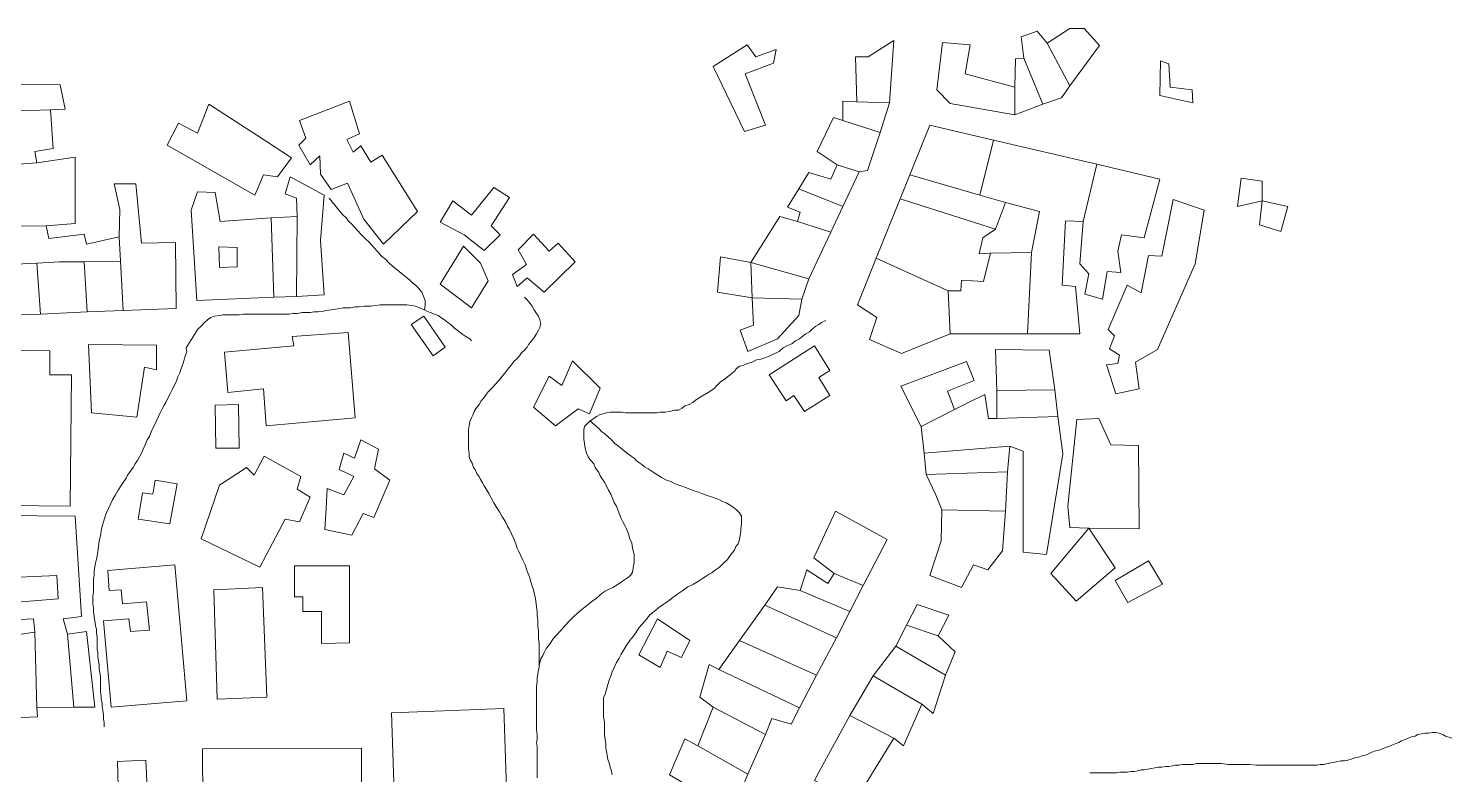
# Model space of a CAD drawing. Header units: inches. Extents: x 1138763 to 1140867, y 1050756 to 1053008.
# Drawn here: x 1140257.9 to 1140509.4, y 1052874.1 to 1053006 of the extents above; entities that cross this region are included whole.
import ezdxf

# ---------------------------------------------------------------- set-up
doc = ezdxf.new("R2010")
doc.units = ezdxf.units.IN
doc.header["$MEASUREMENT"] = 0
doc.layers.add('LimEdif_AM', color=44, linetype='Continuous', lineweight=5)
doc.layers.add('ViaSec_AM', color=1, linetype='Continuous', lineweight=18)

msp = doc.modelspace()

# ---------------------------------------------------------------- linework, layer by layer
at = {"layer": 'LimEdif_AM'}
for points in [[(1140433.81, 1053000.75), (1140433.31, 1053004.5), (1140436.19, 1053005.5), (1140437.94, 1053003.37), (1140441.94, 1052995.87), (1140440.44, 1052993.75), (1140437.19, 1052992.62), (1140433.81, 1053000.75)], [(1140437.94, 1053003.37), (1140441.94, 1053006), (1140444.44, 1053006), (1140447.19, 1053003), (1140441.94, 1052995.87), (1140437.94, 1053003.37)], [(1140390.06, 1053002.25), (1140389.56, 1052999.87), (1140384.56, 1052998), (1140388.19, 1052988.87), (1140384.44, 1052987.75), (1140378.94, 1052999.25), (1140384.94, 1053003.12), (1140386.44, 1053001), (1140390.06, 1053002.25)], [(1140404.31, 1052993), (1140404.06, 1053001), (1140406.31, 1053001), (1140410.81, 1053003.87), (1140410.06, 1052992.87), (1140404.31, 1052993)], [(1140432.19, 1052995.62), (1140432.19, 1052990.75), (1140420.81, 1052992.75), (1140418.44, 1052995.12), (1140419.44, 1053003.5), (1140424.31, 1053003.12), (1140423.44, 1052998), (1140432.19, 1052995.62)], [(1140432.19, 1052995.62), (1140432.31, 1053000.62), (1140433.81, 1053000.75), (1140437.19, 1052992.62), (1140432.19, 1052990.75), (1140432.19, 1052995.62)], [(1140463.69, 1052992.87), (1140463.56, 1052995.12), (1140459.69, 1052995.62), (1140459.44, 1052999.75), (1140457.94, 1053000.25), (1140457.81, 1052994.12), (1140463.69, 1052992.87)], [(1140463.69, 1052992.87), (1140457.81, 1052994.12), (1140457.94, 1053000.25), (1140459.44, 1052999.75), (1140459.69, 1052995.62), (1140463.56, 1052995.12), (1140463.69, 1052992.87)], [(1140261.81, 1052991.62), (1140250.94, 1052991.25), (1140250.69, 1052996.12), (1140263.56, 1052996), (1140264.44, 1052991.75), (1140261.81, 1052991.62)], [(1140298.31, 1052987.12), (1140304.44, 1052983.12), (1140301.94, 1052979.75), (1140299.44, 1052980.12), (1140297.94, 1052976.5), (1140282.44, 1052985.37), (1140284.44, 1052989.25), (1140287.81, 1052987.5), (1140289.81, 1052992.62), (1140294.44, 1052989.62), (1140298.31, 1052987.12)], [(1140320.69, 1052967.87), (1140317.19, 1052972.25), (1140314.31, 1052978.62), (1140311.44, 1052977.5), (1140309.56, 1052980.25), (1140309.44, 1052983.5), (1140307.69, 1052981.87), (1140305.69, 1052985.37), (1140306.94, 1052986.62), (1140305.81, 1052989.75), (1140314.69, 1052993.12), (1140316.44, 1052987.37), (1140314.19, 1052986.37), (1140315.31, 1052984.12), (1140316.69, 1052985.25), (1140318.44, 1052982.37), (1140320.44, 1052983.62), (1140326.69, 1052973.62), (1140320.69, 1052967.87)], [(1140410.06, 1052992.87), (1140408.44, 1052987.62), (1140401.81, 1052989.75), (1140401.81, 1052993.12), (1140404.31, 1052993), (1140410.06, 1052992.87)], [(1140261.81, 1052991.62), (1140262.31, 1052984.75), (1140259.06, 1052984.25), (1140259.44, 1052982.25), (1140251.31, 1052981.62), (1140250.94, 1052991.25), (1140261.81, 1052991.62)], [(1140408.44, 1052987.62), (1140406.19, 1052980.87), (1140404.69, 1052980.62), (1140400.81, 1052981.87), (1140397.31, 1052984.25), (1140400.19, 1052990.25), (1140401.81, 1052989.75), (1140408.44, 1052987.62)], [(1140413.69, 1052980.12), (1140417.19, 1052988.87), (1140428.44, 1052986.25), (1140426.06, 1052976.5), (1140413.69, 1052980.12)], [(1140428.44, 1052986.25), (1140446.69, 1052982), (1140444.31, 1052971.87), (1140441.19, 1052972), (1140440.56, 1052960.62), (1140442.94, 1052960.37), (1140443.69, 1052952), (1140434.44, 1052952), (1140435.19, 1052966.37), (1140436.56, 1052973.62), (1140430.56, 1052975.25), (1140426.06, 1052976.5), (1140428.44, 1052986.25)], [(1140259.44, 1052982.25), (1140266.19, 1052983.25), (1140266.19, 1052971.5), (1140261.06, 1052971.12), (1140251.69, 1052971), (1140251.31, 1052981.62), (1140259.44, 1052982.25)], [(1140404.69, 1052980.62), (1140401.81, 1052974.5), (1140394.06, 1052977.62), (1140395.81, 1052980.5), (1140399.69, 1052979.37), (1140400.81, 1052981.87), (1140404.69, 1052980.62)], [(1140426.06, 1052976.5), (1140430.56, 1052975.25), (1140428.81, 1052970.5), (1140411.94, 1052975.87), (1140413.69, 1052980.12), (1140426.06, 1052976.5)], [(1140446.69, 1052982), (1140457.81, 1052979.37), (1140455.06, 1052969), (1140451.06, 1052969.5), (1140450.44, 1052966.62), (1140450.94, 1052962.87), (1140448.56, 1052963), (1140447.69, 1052958.12), (1140444.56, 1052959), (1140445.31, 1052962.62), (1140443.69, 1052964.37), (1140444.31, 1052971.87), (1140446.69, 1052982)], [(1140274.19, 1052964.87), (1140273.94, 1052969.12), (1140274.06, 1052974), (1140273.06, 1052978.5), (1140276.94, 1052978.5), (1140277.94, 1052968), (1140283.94, 1052968.12), (1140284.06, 1052956.5), (1140274.69, 1052956.12), (1140274.19, 1052964.87)], [(1140305.44, 1052972.75), (1140305.31, 1052976), (1140303.31, 1052976.75), (1140304.19, 1052979.75), (1140310.19, 1052976.5), (1140309.56, 1052968.5), (1140310.19, 1052958.87), (1140305.31, 1052958.62), (1140305.44, 1052972.75)], [(1140338.44, 1052966.75), (1140334.94, 1052969.5), (1140330.69, 1052971.75), (1140332.94, 1052975.5), (1140336.19, 1052973), (1140340.19, 1052977.87), (1140342.94, 1052976.12), (1140339.69, 1052971.12), (1140341.31, 1052969.5), (1140338.44, 1052966.75)], [(1140401.81, 1052974.5), (1140399.69, 1052970), (1140393.81, 1052971.87), (1140394.31, 1052973.5), (1140392.06, 1052974.37), (1140394.06, 1052977.62), (1140401.81, 1052974.5)], [(1140475.94, 1052975.5), (1140471.56, 1052974.5), (1140472.19, 1052979.5), (1140475.94, 1052979), (1140475.94, 1052975.5)], [(1140300.81, 1052972.5), (1140301.31, 1052958.5), (1140287.69, 1052957.87), (1140286.69, 1052973.87), (1140287.81, 1052977.12), (1140290.94, 1052977), (1140291.81, 1052971.87), (1140300.81, 1052972.5)], [(1140428.81, 1052970.5), (1140426.56, 1052969), (1140425.94, 1052966.12), (1140427.94, 1052966.25), (1140426.69, 1052961.25), (1140422.81, 1052961.5), (1140422.69, 1052959.62), (1140420.44, 1052959.62), (1140407.69, 1052965.37), (1140411.94, 1052975.87), (1140428.81, 1052970.5)], [(1140430.56, 1052975.25), (1140436.56, 1052973.62), (1140435.19, 1052966.37), (1140427.94, 1052966.25), (1140425.94, 1052966.12), (1140426.56, 1052969), (1140428.81, 1052970.5), (1140430.56, 1052975.25)], [(1140450.06, 1052941.37), (1140448.44, 1052946.5), (1140450.44, 1052946.75), (1140450.69, 1052948.25), (1140448.94, 1052949.37), (1140449.81, 1052951.62), (1140448.69, 1052952.75), (1140452.06, 1052960.62), (1140454.56, 1052959.25), (1140455.81, 1052965.87), (1140458.19, 1052965.75), (1140460.19, 1052975.75), (1140465.69, 1052973.87), (1140464.06, 1052964.37), (1140457.44, 1052949.25), (1140453.56, 1052947), (1140454.19, 1052942.25), (1140450.06, 1052941.37)], [(1140475.94, 1052975.5), (1140480.44, 1052974.5), (1140479.19, 1052970.12), (1140475.44, 1052971.25), (1140475.94, 1052975.5)], [(1140300.81, 1052972.5), (1140305.44, 1052972.75), (1140305.31, 1052958.62), (1140301.31, 1052958.5), (1140300.81, 1052972.5)], [(1140399.69, 1052970), (1140395.81, 1052961.75), (1140385.56, 1052964.62), (1140390.69, 1052972.75), (1140393.81, 1052971.87), (1140399.69, 1052970)], [(1140261.06, 1052971.12), (1140261.56, 1052968.87), (1140267.81, 1052969.62), (1140268.19, 1052967.87), (1140273.94, 1052969.12), (1140274.19, 1052964.87), (1140267.81, 1052964.75), (1140263.44, 1052964.75), (1140259.44, 1052964.5), (1140251.94, 1052964.12), (1140251.69, 1052971), (1140261.06, 1052971.12)], [(1140336.19, 1052956.62), (1140330.69, 1052960.75), (1140334.81, 1052967.5), (1140337.81, 1052964.5), (1140339.19, 1052961.37), (1140336.19, 1052956.62)], [(1140349.06, 1052959.37), (1140346.06, 1052961.87), (1140344.31, 1052960.37), (1140343.44, 1052962.5), (1140345.94, 1052964.25), (1140344.44, 1052966.87), (1140347.19, 1052969.62), (1140349.94, 1052966.62), (1140351.56, 1052968), (1140354.56, 1052964.75), (1140349.06, 1052959.37)], [(1140291.69, 1052963.75), (1140294.81, 1052963.87), (1140294.81, 1052967.25), (1140291.56, 1052967.37), (1140291.69, 1052963.75)], [(1140291.69, 1052963.75), (1140291.56, 1052967.37), (1140294.81, 1052967.25), (1140294.81, 1052963.87), (1140291.69, 1052963.75)], [(1140385.56, 1052964.62), (1140385.81, 1052958.37), (1140379.69, 1052959.37), (1140380.19, 1052965.62), (1140385.56, 1052964.62)], [(1140420.44, 1052959.62), (1140420.81, 1052952), (1140412.19, 1052948.5), (1140406.56, 1052951), (1140407.81, 1052954.87), (1140404.44, 1052957.12), (1140407.69, 1052965.37), (1140420.44, 1052959.62)], [(1140435.19, 1052966.37), (1140434.44, 1052952), (1140420.81, 1052952), (1140420.44, 1052959.62), (1140422.69, 1052959.62), (1140422.81, 1052961.5), (1140426.69, 1052961.25), (1140427.94, 1052966.25), (1140435.19, 1052966.37)], [(1140259.44, 1052964.5), (1140260.06, 1052955.5), (1140253.44, 1052955.25), (1140252.31, 1052957), (1140251.94, 1052964.12), (1140259.44, 1052964.5)], [(1140267.81, 1052964.75), (1140268.31, 1052955.87), (1140260.06, 1052955.5), (1140259.44, 1052964.5), (1140263.44, 1052964.75), (1140267.81, 1052964.75)], [(1140274.19, 1052964.87), (1140274.69, 1052956.12), (1140268.31, 1052955.87), (1140267.81, 1052964.75), (1140274.19, 1052964.87)], [(1140395.81, 1052961.75), (1140394.56, 1052958.12), (1140385.81, 1052958.37), (1140385.56, 1052964.62), (1140395.81, 1052961.75)], [(1140394.56, 1052958.12), (1140394.06, 1052955.25), (1140390.31, 1052951.12), (1140385.06, 1052948.87), (1140383.69, 1052952.62), (1140386.06, 1052953.5), (1140385.81, 1052958.37), (1140394.56, 1052958.12)], [(1140329.44, 1052948.12), (1140325.56, 1052953.62), (1140327.81, 1052955.12), (1140331.56, 1052949.62), (1140329.44, 1052948.12)], [(1140277.06, 1052937.25), (1140269.06, 1052938), (1140268.56, 1052950.12), (1140280.56, 1052950), (1140280.56, 1052945.62), (1140278.44, 1052946.12), (1140277.06, 1052937.25)], [(1140299.94, 1052935.75), (1140299.44, 1052942.25), (1140293.19, 1052941.62), (1140292.56, 1052948.75), (1140304.81, 1052949.87), (1140304.56, 1052951.5), (1140314.44, 1052952.25), (1140315.69, 1052937.12), (1140299.94, 1052935.75)], [(1140395.06, 1052938.25), (1140393.19, 1052941.12), (1140391.81, 1052940.12), (1140388.81, 1052944.75), (1140396.81, 1052949.87), (1140399.56, 1052945.5), (1140397.56, 1052944.25), (1140399.56, 1052941.12), (1140395.06, 1052938.25)], [(1140265.31, 1052921.5), (1140254.31, 1052921.62), (1140254.44, 1052929.5), (1140255.19, 1052933.62), (1140253.81, 1052941.87), (1140252.56, 1052949.12), (1140261.69, 1052949), (1140261.69, 1052944.75), (1140265.56, 1052944.75), (1140265.31, 1052921.5)], [(1140439.31, 1052942.12), (1140429.06, 1052942), (1140428.81, 1052949.25), (1140438.31, 1052949.12), (1140439.31, 1052942.12)], [(1140351.06, 1052935.75), (1140347.19, 1052939), (1140349.94, 1052944.5), (1140352.19, 1052942.87), (1140354.06, 1052947.25), (1140358.94, 1052942.37), (1140357.06, 1052937.87), (1140355.06, 1052938.75), (1140351.06, 1052935.75)], [(1140421.56, 1052938.62), (1140415.69, 1052935.62), (1140412.06, 1052942.75), (1140423.69, 1052947.12), (1140425.06, 1052943.75), (1140420.31, 1052941.87), (1140421.56, 1052938.62)], [(1140439.81, 1052937.37), (1140440.69, 1052930.75), (1140437.81, 1052913), (1140433.69, 1052913.37), (1140433.69, 1052931.25), (1140431.31, 1052932.12), (1140416.19, 1052930.87), (1140415.69, 1052935.62), (1140421.56, 1052938.62), (1140424.06, 1052939.87), (1140426.94, 1052941.25), (1140427.56, 1052937), (1140429.06, 1052937), (1140439.81, 1052937.37)], [(1140439.31, 1052942.12), (1140439.81, 1052937.37), (1140429.06, 1052937), (1140429.06, 1052942), (1140439.31, 1052942.12)], [(1140295.19, 1052931.75), (1140291.06, 1052931.75), (1140290.94, 1052939.37), (1140295.06, 1052939.5), (1140295.19, 1052931.75)], [(1140445.31, 1052917.62), (1140441.94, 1052917.75), (1140441.56, 1052921.5), (1140443.19, 1052936.87), (1140447.06, 1052937), (1140449.19, 1052932.37), (1140454.06, 1052932.25), (1140454.19, 1052917.5), (1140445.31, 1052917.62)], [(1140315.06, 1052916.37), (1140310.31, 1052917.37), (1140310.56, 1052921.12), (1140310.69, 1052924.62), (1140313.69, 1052923.5), (1140315.44, 1052926.75), (1140312.81, 1052928), (1140313.69, 1052930.87), (1140315.56, 1052930), (1140316.69, 1052933.25), (1140319.81, 1052931.62), (1140319.06, 1052928.12), (1140321.81, 1052926.12), (1140318.94, 1052919.5), (1140317.06, 1052920.25), (1140315.06, 1052916.37)], [(1140298.81, 1052910.75), (1140288.44, 1052915.75), (1140291.69, 1052925.25), (1140296.44, 1052928.37), (1140297.81, 1052927), (1140299.56, 1052930.37), (1140306.06, 1052926.75), (1140305.44, 1052924.5), (1140307.69, 1052923.12), (1140305.81, 1052918.75), (1140303.31, 1052919.25), (1140298.81, 1052910.75)], [(1140431.31, 1052932.12), (1140430.94, 1052927.62), (1140416.56, 1052927.12), (1140416.19, 1052930.87), (1140431.31, 1052932.12)], [(1140430.94, 1052927.62), (1140430.56, 1052920.62), (1140419.31, 1052920.87), (1140418.19, 1052923.62), (1140416.56, 1052927.12), (1140430.94, 1052927.62)], [(1140282.94, 1052918.37), (1140277.31, 1052919.25), (1140278.06, 1052923.87), (1140279.94, 1052923.62), (1140280.31, 1052926.12), (1140284.19, 1052925.5), (1140282.94, 1052918.37)], [(1140259.06, 1052899.25), (1140258.81, 1052901.62), (1140253.94, 1052901.37), (1140253.81, 1052904.37), (1140263.19, 1052905.12), (1140262.94, 1052909.25), (1140253.69, 1052908.87), (1140252.81, 1052919.87), (1140266.19, 1052919.75), (1140267.31, 1052902), (1140264.06, 1052901.62), (1140264.81, 1052898.87), (1140265.94, 1052886), (1140259.44, 1052885.87), (1140259.06, 1052899.25)], [(1140400.31, 1052909.62), (1140396.69, 1052912.37), (1140400.56, 1052920.62), (1140409.69, 1052915.62), (1140405.44, 1052907.5), (1140400.31, 1052909.62)], [(1140430.56, 1052920.62), (1140430.06, 1052913.62), (1140427.44, 1052910.25), (1140424.94, 1052911.12), (1140422.81, 1052907.12), (1140417.19, 1052909.25), (1140419.19, 1052915.37), (1140419.31, 1052920.87), (1140430.56, 1052920.62)], [(1140445.31, 1052917.62), (1140449.94, 1052910.62), (1140443.06, 1052904.75), (1140438.56, 1052909.62), (1140445.31, 1052917.62)], [(1140272.56, 1052886), (1140271.19, 1052901.25), (1140275.69, 1052901.62), (1140275.94, 1052899.37), (1140279.31, 1052899.62), (1140278.81, 1052904.62), (1140274.56, 1052904.25), (1140274.31, 1052906.75), (1140272.19, 1052906.62), (1140271.94, 1052910.12), (1140283.81, 1052911.12), (1140285.94, 1052887.12), (1140272.56, 1052886)], [(1140309.69, 1052897.25), (1140309.69, 1052902.87), (1140306.44, 1052902.87), (1140306.44, 1052905.5), (1140304.94, 1052905.5), (1140304.94, 1052911), (1140314.69, 1052911), (1140314.69, 1052897.37), (1140309.69, 1052897.25)], [(1140405.44, 1052907.5), (1140403.06, 1052902.87), (1140394.31, 1052906.62), (1140395.44, 1052910.25), (1140399.19, 1052907.87), (1140400.31, 1052909.62), (1140405.44, 1052907.5)], [(1140452.19, 1052904.5), (1140449.94, 1052908.37), (1140455.81, 1052911.87), (1140458.31, 1052907.75), (1140452.19, 1052904.5)], [(1140291.31, 1052887.37), (1140290.69, 1052906.75), (1140299.31, 1052907.12), (1140300.06, 1052887.75), (1140291.31, 1052887.37)], [(1140388.06, 1052904), (1140390.31, 1052907.25), (1140394.31, 1052906.62), (1140403.06, 1052902.87), (1140400.69, 1052898.25), (1140388.06, 1052904)], [(1140400.69, 1052898.25), (1140397.19, 1052891.62), (1140383.56, 1052897.75), (1140388.06, 1052904), (1140400.69, 1052898.25)], [(1140413.06, 1052900.5), (1140414.94, 1052904.12), (1140420.56, 1052902.25), (1140418.69, 1052898.62), (1140413.06, 1052900.5)], [(1140369.56, 1052893), (1140365.81, 1052895.25), (1140369.06, 1052901.62), (1140374.81, 1052897.75), (1140373.31, 1052894.75), (1140370.81, 1052895.87), (1140369.56, 1052893)], [(1140418.69, 1052898.62), (1140421.69, 1052895.75), (1140419.94, 1052891.62), (1140411.19, 1052896.75), (1140413.06, 1052900.5), (1140418.69, 1052898.62)], [(1140259.44, 1052885.87), (1140259.56, 1052884.25), (1140255.44, 1052884.12), (1140253.44, 1052885.5), (1140253.81, 1052898.5), (1140259.06, 1052899.25), (1140259.44, 1052885.87)], [(1140264.81, 1052898.87), (1140268.19, 1052899.37), (1140269.69, 1052886), (1140265.94, 1052886), (1140264.81, 1052898.87)], [(1140379.94, 1052892.62), (1140383.56, 1052897.75), (1140397.19, 1052891.62), (1140394.19, 1052885.87), (1140379.94, 1052892.62)], [(1140419.94, 1052891.62), (1140417.81, 1052884.87), (1140415.81, 1052886.5), (1140407.19, 1052891.5), (1140411.19, 1052896.75), (1140419.94, 1052891.62)], [(1140378.94, 1052886), (1140376.56, 1052887.75), (1140378.19, 1052893.5), (1140379.94, 1052892.62), (1140394.19, 1052885.87), (1140392.69, 1052883), (1140389.31, 1052884), (1140388.19, 1052881.12), (1140378.94, 1052886)], [(1140415.81, 1052886.5), (1140412.56, 1052879.12), (1140410.81, 1052880.5), (1140403.06, 1052884.5), (1140407.19, 1052891.5), (1140415.81, 1052886.5)], [(1140323.06, 1052855.12), (1140322.06, 1052885), (1140341.94, 1052885.75), (1140342.94, 1052855.75), (1140323.06, 1052855.12)], [(1140388.19, 1052881.12), (1140385.06, 1052874.12), (1140376.19, 1052879.12), (1140378.94, 1052886), (1140388.19, 1052881.12)], [(1140410.81, 1052880.5), (1140404.06, 1052869.5), (1140402.06, 1052870.25), (1140396.81, 1052873), (1140397.56, 1052874.5), (1140403.06, 1052884.5), (1140410.81, 1052880.5)], [(1140385.06, 1052874.12), (1140382.31, 1052867.5), (1140371.19, 1052874), (1140373.94, 1052880.37), (1140376.19, 1052879.12), (1140385.06, 1052874.12)], [(1140316.81, 1052859.5), (1140308.06, 1052859.5), (1140308.06, 1052869.75), (1140298.44, 1052869.62), (1140298.44, 1052859.87), (1140288.81, 1052859.87), (1140288.69, 1052878.62), (1140316.81, 1052878.75), (1140316.81, 1052859.5)], [(1140260.44, 1052836.25), (1140258.69, 1052871.25), (1140273.81, 1052872), (1140273.69, 1052876.37), (1140278.69, 1052876.62), (1140280.56, 1052837.25), (1140260.44, 1052836.25)]]:
    msp.add_lwpolyline(points, dxfattribs=at)
at = {"layer": 'ViaSec_AM'}
for points in [[(1140311.06, 1052976), (1140313.44, 1052973.12), (1140314.06, 1052972.5), (1140314.56, 1052971.87), (1140315.06, 1052971.37), (1140315.56, 1052970.87), (1140316.06, 1052970.25), (1140316.69, 1052969.62), (1140317.44, 1052968.87), (1140318.19, 1052968.12), (1140318.94, 1052967.25), (1140319.69, 1052966.5), (1140320.31, 1052965.75), (1140321.06, 1052965.12), (1140321.69, 1052964.5), (1140322.19, 1052964), (1140323.44, 1052963), (1140324.06, 1052962.5), (1140324.69, 1052962), (1140325.31, 1052961.5), (1140325.81, 1052961), (1140326.31, 1052960.62), (1140326.81, 1052960.12), (1140327.44, 1052959.37), (1140327.81, 1052958.5), (1140328.06, 1052957.87), (1140328.06, 1052957), (1140327.94, 1052956.25)], [(1140347.81, 1052873.5), (1140347.81, 1052874.37), (1140347.81, 1052875.25), (1140347.81, 1052876.12), (1140347.81, 1052876.87), (1140347.81, 1052877.62), (1140347.81, 1052878.37), (1140347.81, 1052879), (1140347.69, 1052879.75), (1140347.81, 1052880.25), (1140347.81, 1052881.12), (1140347.69, 1052881.87), (1140347.69, 1052882.5), (1140347.69, 1052883.12), (1140347.69, 1052883.87), (1140347.69, 1052884.62), (1140347.69, 1052885.62), (1140347.69, 1052886.75), (1140347.69, 1052887.75), (1140347.69, 1052888.87), (1140347.69, 1052889.62), (1140347.81, 1052890.5), (1140347.81, 1052891.12), (1140347.94, 1052891.87), (1140348.06, 1052892.5), (1140348.19, 1052893.12), (1140348.19, 1052893.37), (1140348.19, 1052897.37), (1140348.06, 1052898), (1140348.06, 1052898.75), (1140348.06, 1052899.5), (1140347.94, 1052900.25), (1140347.94, 1052900.87), (1140347.94, 1052901.5), (1140347.81, 1052902.12), (1140347.81, 1052902.87), (1140347.69, 1052903.75), (1140347.56, 1052904.75), (1140347.44, 1052905.5), (1140347.31, 1052906.12), (1140347.19, 1052906.75), (1140346.94, 1052907.37), (1140346.69, 1052908.12), (1140346.44, 1052909), (1140346.06, 1052910), (1140345.69, 1052911.12), (1140345.31, 1052912), (1140344.94, 1052912.75), (1140344.56, 1052913.5), (1140344.31, 1052914.12), (1140344.06, 1052914.87), (1140343.69, 1052915.75), (1140343.31, 1052916.62), (1140342.94, 1052917.37), (1140342.56, 1052918), (1140342.31, 1052918.62), (1140341.94, 1052919.25), (1140341.56, 1052919.75), (1140341.19, 1052920.5), (1140340.69, 1052921.25), (1140340.19, 1052922.12), (1140339.69, 1052923), (1140339.31, 1052923.75), (1140338.94, 1052924.37), (1140338.44, 1052925.12), (1140338.19, 1052925.62), (1140337.81, 1052926.25), (1140337.56, 1052926.75), (1140337.19, 1052927.25), (1140336.94, 1052927.87), (1140336.56, 1052928.37), (1140336.31, 1052929.12), (1140336.06, 1052929.62), (1140335.81, 1052930.25), (1140335.81, 1052930.87), (1140335.69, 1052931.62), (1140335.69, 1052932.75), (1140335.69, 1052933.87), (1140335.69, 1052935), (1140335.81, 1052935.75), (1140335.94, 1052936.5), (1140336.19, 1052937.12), (1140336.44, 1052937.62), (1140336.69, 1052938.25), (1140337.06, 1052938.87), (1140337.56, 1052939.5), (1140337.94, 1052940.12), (1140338.44, 1052940.75), (1140338.81, 1052941.25), (1140339.19, 1052941.75), (1140339.81, 1052942.37), (1140340.44, 1052943.12), (1140340.94, 1052943.62), (1140341.56, 1052944.37), (1140342.06, 1052945), (1140342.44, 1052945.5), (1140342.81, 1052946), (1140343.31, 1052946.5), (1140343.69, 1052947.12), (1140344.31, 1052947.62), (1140344.69, 1052948.12), (1140345.06, 1052948.62), (1140345.56, 1052949.12), (1140346.06, 1052949.62), (1140346.31, 1052950.12), (1140346.94, 1052950.87), (1140347.31, 1052951.37), (1140347.69, 1052952), (1140348.06, 1052952.62), (1140348.31, 1052953.12), (1140348.44, 1052953.75), (1140348.31, 1052954.5), (1140348.06, 1052955.12), (1140347.69, 1052955.62), (1140347.31, 1052956.25), (1140346.94, 1052956.87), (1140346.56, 1052957.37), (1140346.06, 1052958), (1140345.56, 1052958.5)], [(1140271.31, 1052882.5), (1140271.31, 1052883.25), (1140271.19, 1052883.87), (1140271.19, 1052884.62), (1140271.06, 1052885.37), (1140270.94, 1052886.12), (1140270.94, 1052886.75), (1140270.81, 1052887.37), (1140270.81, 1052888), (1140270.69, 1052888.62), (1140270.69, 1052889.37), (1140270.69, 1052890), (1140270.69, 1052890.75), (1140270.69, 1052891.37), (1140270.56, 1052892.12), (1140270.44, 1052892.75), (1140270.44, 1052893.5), (1140270.31, 1052894.12), (1140270.19, 1052894.87), (1140270.19, 1052895.62), (1140270.06, 1052896.25), (1140270.06, 1052896.87), (1140270.06, 1052897.62), (1140270.06, 1052898.37), (1140269.94, 1052899.12), (1140269.94, 1052899.75), (1140269.81, 1052900.37), (1140269.69, 1052901.25), (1140269.56, 1052902), (1140269.44, 1052902.75), (1140269.44, 1052903.5), (1140269.31, 1052904.25), (1140269.31, 1052904.87), (1140269.31, 1052905.62), (1140269.44, 1052906.37), (1140269.44, 1052907), (1140269.44, 1052907.87), (1140269.44, 1052908.5), (1140269.56, 1052909.37), (1140269.56, 1052910), (1140269.69, 1052910.87), (1140269.81, 1052911.5), (1140269.94, 1052912.12), (1140270.06, 1052912.75), (1140270.19, 1052913.5), (1140270.31, 1052914.37), (1140270.44, 1052915.37), (1140270.69, 1052916.25), (1140270.81, 1052917.12), (1140270.94, 1052918), (1140271.19, 1052918.75), (1140271.44, 1052919.5), (1140271.69, 1052920.25), (1140272.06, 1052921.12), (1140272.44, 1052921.87), (1140272.81, 1052922.62), (1140273.31, 1052923.5), (1140273.81, 1052924.37), (1140274.44, 1052925.37), (1140274.81, 1052925.87), (1140275.19, 1052926.5), (1140275.44, 1052927), (1140275.81, 1052927.5), (1140276.44, 1052928.37), (1140276.81, 1052929), (1140277.19, 1052929.62), (1140277.56, 1052930.25), (1140277.94, 1052930.87), (1140278.19, 1052931.62), (1140278.56, 1052932.37), (1140278.94, 1052933.25), (1140279.31, 1052933.87), (1140279.69, 1052934.87), (1140280.19, 1052935.87), (1140280.56, 1052936.62), (1140280.94, 1052937.37), (1140281.19, 1052938), (1140281.56, 1052938.75), (1140281.94, 1052939.37), (1140282.19, 1052939.87), (1140282.69, 1052940.87), (1140283.06, 1052941.5), (1140283.31, 1052942.12), (1140283.69, 1052942.87), (1140284.06, 1052943.5), (1140284.31, 1052944.37), (1140284.69, 1052945.12), (1140284.94, 1052945.87), (1140285.19, 1052946.62), (1140285.44, 1052947.37), (1140285.56, 1052947.87), (1140285.81, 1052948.5), (1140285.94, 1052948.75), (1140285.81, 1052949.5), (1140287.56, 1052952.37), (1140287.94, 1052952.87), (1140288.44, 1052953.37), (1140289.06, 1052954), (1140289.56, 1052954.5), (1140290.19, 1052954.87), (1140290.81, 1052955.12), (1140291.69, 1052955.25), (1140292.31, 1052955.37), (1140293.06, 1052955.37), (1140293.81, 1052955.37), (1140294.56, 1052955.37), (1140295.19, 1052955.37), (1140295.94, 1052955.5), (1140296.69, 1052955.5), (1140297.44, 1052955.5), (1140298.19, 1052955.5), (1140298.81, 1052955.5), (1140299.56, 1052955.5), (1140300.31, 1052955.5), (1140301.06, 1052955.5), (1140301.69, 1052955.5), (1140302.31, 1052955.5), (1140303.19, 1052955.5), (1140303.94, 1052955.5), (1140304.69, 1052955.62), (1140305.44, 1052955.62), (1140306.31, 1052955.75), (1140306.94, 1052955.75), (1140307.69, 1052955.75), (1140308.44, 1052955.87), (1140309.06, 1052955.87), (1140310.06, 1052956), (1140310.56, 1052956.12), (1140311.44, 1052956.25), (1140312.19, 1052956.37), (1140312.94, 1052956.5), (1140313.56, 1052956.62), (1140314.19, 1052956.62), (1140314.81, 1052956.62), (1140315.69, 1052956.75), (1140316.31, 1052956.75), (1140317.31, 1052956.87), (1140318.44, 1052956.87), (1140319.31, 1052957), (1140320.06, 1052957.12), (1140320.81, 1052957.12), (1140321.56, 1052957.12), (1140322.31, 1052957.12), (1140323.06, 1052957.12), (1140323.94, 1052957.12), (1140324.81, 1052957.12), (1140325.69, 1052957), (1140326.31, 1052956.87), (1140327.06, 1052956.62), (1140327.81, 1052956.25), (1140327.94, 1052956.25), (1140328.31, 1052956), (1140328.94, 1052955.75), (1140329.69, 1052955.5), (1140330.31, 1052955.25), (1140330.81, 1052954.87), (1140331.44, 1052954.5), (1140332.06, 1052954), (1140332.69, 1052953.5), (1140333.19, 1052953), (1140333.69, 1052952.62), (1140334.19, 1052952.25), (1140334.69, 1052951.87), (1140335.19, 1052951.5), (1140335.94, 1052951.12), (1140336.19, 1052950.75)], [(1140348.19, 1052893.37), (1140348.31, 1052893.87), (1140348.44, 1052894.5), (1140348.81, 1052895.12), (1140349.06, 1052895.62), (1140349.44, 1052896.37), (1140350.06, 1052897.12), (1140350.56, 1052898), (1140351.31, 1052898.75), (1140351.94, 1052899.5), (1140352.69, 1052900.37), (1140353.56, 1052901.25), (1140354.44, 1052902.12), (1140354.81, 1052902.5), (1140355.69, 1052903.25), (1140356.31, 1052903.75), (1140356.81, 1052904.12), (1140357.56, 1052904.75), (1140358.19, 1052905.12), (1140358.81, 1052905.75), (1140359.31, 1052906.12), (1140359.81, 1052906.5), (1140360.56, 1052906.87), (1140361.19, 1052907.12), (1140361.94, 1052907.62), (1140362.56, 1052908), (1140363.06, 1052908.37), (1140363.81, 1052908.87), (1140364.31, 1052909.25), (1140364.69, 1052909.87), (1140364.81, 1052910.62), (1140364.94, 1052911.62), (1140364.94, 1052912.25), (1140364.94, 1052913), (1140364.69, 1052914.12), (1140364.56, 1052915), (1140364.19, 1052915.75), (1140363.94, 1052916.62), (1140363.56, 1052917.62), (1140363.31, 1052918.12), (1140362.94, 1052918.75), (1140362.69, 1052919.37), (1140362.31, 1052920.25), (1140361.81, 1052921.5), (1140361.44, 1052922.12), (1140361.19, 1052922.75), (1140360.81, 1052923.62), (1140360.44, 1052924.37), (1140360.06, 1052925.12), (1140359.69, 1052925.75), (1140359.31, 1052926.37), (1140358.94, 1052926.87), (1140358.69, 1052927.5), (1140358.06, 1052928.37), (1140357.81, 1052929), (1140357.31, 1052929.62), (1140356.81, 1052930.25), (1140356.56, 1052930.87), (1140356.31, 1052931.75), (1140356.19, 1052932.62), (1140356.06, 1052933.37), (1140356.06, 1052934.12), (1140356.06, 1052935), (1140356.19, 1052935.62), (1140356.69, 1052936.12), (1140357.19, 1052936.62), (1140357.81, 1052937), (1140358.31, 1052937.37), (1140358.94, 1052937.75), (1140359.44, 1052937.87), (1140360.06, 1052938), (1140360.69, 1052938.12), (1140361.31, 1052938.12), (1140362.06, 1052938.12), (1140362.81, 1052938.12), (1140363.44, 1052938), (1140364.31, 1052938), (1140365.06, 1052938), (1140365.94, 1052938), (1140366.69, 1052938), (1140367.56, 1052938), (1140368.31, 1052938), (1140368.94, 1052938), (1140369.56, 1052938.12), (1140370.44, 1052938.12), (1140371.19, 1052938.25), (1140372.06, 1052938.5), (1140372.81, 1052938.5), (1140373.44, 1052938.87), (1140373.94, 1052939.25), (1140374.69, 1052939.5), (1140375.31, 1052939.87), (1140375.81, 1052940.25), (1140376.94, 1052941), (1140378.06, 1052941.62), (1140379.06, 1052942.25), (1140379.56, 1052942.87), (1140380.19, 1052943.5), (1140380.81, 1052943.87), (1140381.44, 1052944.37), (1140381.94, 1052944.75), (1140382.69, 1052945.37), (1140383.06, 1052945.87), (1140383.56, 1052946.25), (1140384.19, 1052946.37), (1140384.94, 1052946.75), (1140385.81, 1052947), (1140386.56, 1052947.37), (1140387.31, 1052947.5), (1140388.06, 1052947.75), (1140388.69, 1052948), (1140389.19, 1052948.25), (1140389.81, 1052948.5), (1140390.56, 1052948.87), (1140391.31, 1052949.5), (1140391.94, 1052949.87), (1140392.81, 1052950.25), (1140393.44, 1052950.75), (1140394.19, 1052951.12), (1140394.81, 1052951.62), (1140395.31, 1052952), (1140395.94, 1052952.37), (1140396.44, 1052952.87), (1140397.06, 1052953.37), (1140397.56, 1052953.62), (1140398.06, 1052954), (1140398.81, 1052954.37)], [(1140361.06, 1052874), (1140360.94, 1052874.75), (1140360.69, 1052875.37), (1140360.56, 1052876.12), (1140360.31, 1052876.75), (1140360.19, 1052877.5), (1140360.06, 1052878.12), (1140359.94, 1052878.75), (1140359.94, 1052879.5), (1140359.81, 1052880.25), (1140359.69, 1052881), (1140359.69, 1052881.75), (1140359.69, 1052882.5), (1140359.69, 1052883.37), (1140359.56, 1052884.25), (1140359.56, 1052885.25), (1140359.56, 1052886.25), (1140359.56, 1052886.87), (1140359.56, 1052887.62), (1140359.81, 1052888.25), (1140360.06, 1052889.12), (1140360.31, 1052890), (1140360.56, 1052890.75), (1140360.81, 1052891.5), (1140361.06, 1052892.25), (1140361.44, 1052893), (1140361.81, 1052893.87), (1140362.31, 1052894.62), (1140362.69, 1052895.37), (1140363.19, 1052896.25), (1140363.69, 1052897), (1140364.19, 1052897.75), (1140364.81, 1052898.5), (1140365.31, 1052899.25), (1140365.81, 1052900), (1140366.31, 1052900.62), (1140366.81, 1052901.12), (1140367.19, 1052901.62), (1140367.69, 1052902.25), (1140368.31, 1052902.75), (1140368.81, 1052903.12), (1140369.31, 1052903.62), (1140370.06, 1052904.12), (1140370.94, 1052904.75), (1140371.81, 1052905.37), (1140372.69, 1052906), (1140373.56, 1052906.62), (1140374.44, 1052907.25), (1140375.44, 1052907.75), (1140376.31, 1052908.25), (1140377.06, 1052908.75), (1140377.69, 1052909.12), (1140378.19, 1052909.5), (1140378.69, 1052909.75), (1140379.31, 1052910.25), (1140380.06, 1052910.75), (1140380.69, 1052911.37), (1140381.44, 1052912.12), (1140382.06, 1052913), (1140382.69, 1052913.75), (1140382.94, 1052914.37), (1140383.31, 1052914.87), (1140383.56, 1052915.62), (1140383.69, 1052916.37), (1140383.81, 1052917), (1140383.81, 1052917.62), (1140383.94, 1052918.25), (1140383.94, 1052919), (1140383.94, 1052919.75), (1140383.56, 1052920.37), (1140383.06, 1052920.87), (1140382.44, 1052921.37), (1140381.81, 1052921.75), (1140381.19, 1052922.12), (1140380.56, 1052922.37), (1140380.06, 1052922.62), (1140379.44, 1052922.87), (1140378.81, 1052923.12), (1140378.06, 1052923.37), (1140377.19, 1052923.62), (1140376.31, 1052924), (1140375.19, 1052924.37), (1140374.19, 1052924.75), (1140373.19, 1052925.12), (1140372.19, 1052925.5), (1140371.44, 1052925.87), (1140370.69, 1052926.12), (1140369.81, 1052926.62), (1140368.94, 1052927.12), (1140367.94, 1052927.75), (1140367.44, 1052928.12), (1140366.81, 1052928.5), (1140366.31, 1052928.87), (1140365.81, 1052929.25), (1140365.31, 1052929.62), (1140364.94, 1052930), (1140364.44, 1052930.37), (1140363.56, 1052931), (1140362.81, 1052931.62), (1140362.19, 1052932.12), (1140361.56, 1052932.62), (1140360.94, 1052933.25), (1140360.44, 1052933.75), (1140359.81, 1052934.25), (1140359.19, 1052934.75), (1140358.69, 1052935.25), (1140358.19, 1052935.75), (1140357.56, 1052936.25), (1140357.19, 1052936.62)], [(1140509.44, 1052880.5), (1140508.31, 1052880.87), (1140507.81, 1052881.12), (1140507.19, 1052881.37), (1140506.56, 1052881.5), (1140505.94, 1052881.5), (1140505.31, 1052881.37), (1140504.69, 1052881.37), (1140504.06, 1052881.25), (1140503.44, 1052881.12), (1140502.94, 1052880.87), (1140502.31, 1052880.75), (1140501.69, 1052880.5), (1140501.19, 1052880.25), (1140500.56, 1052880), (1140500.06, 1052879.75), (1140499.44, 1052879.5), (1140498.81, 1052879.25), (1140498.31, 1052879), (1140497.69, 1052878.87), (1140497.19, 1052878.62), (1140496.56, 1052878.37), (1140495.94, 1052878.25), (1140495.31, 1052878), (1140494.69, 1052877.75), (1140494.19, 1052877.5), (1140493.56, 1052877.37), (1140492.94, 1052877.12), (1140492.31, 1052877), (1140491.81, 1052876.87), (1140491.06, 1052876.62), (1140490.44, 1052876.5), (1140489.81, 1052876.5), (1140489.31, 1052876.37), (1140488.69, 1052876.25), (1140488.06, 1052876.12), (1140486.81, 1052875.87), (1140486.19, 1052875.87), (1140485.56, 1052875.75), (1140484.94, 1052875.75), (1140484.31, 1052875.75), (1140483.69, 1052875.75), (1140483.06, 1052875.75), (1140482.44, 1052875.75), (1140481.81, 1052875.75), (1140481.19, 1052875.75), (1140480.56, 1052875.75), (1140479.94, 1052875.75), (1140479.31, 1052875.75), (1140478.69, 1052875.75), (1140478.06, 1052875.75), (1140477.44, 1052875.75), (1140476.81, 1052875.75), (1140476.19, 1052875.75), (1140475.56, 1052875.75), (1140474.94, 1052875.75), (1140473.69, 1052875.87), (1140473.06, 1052875.87), (1140472.44, 1052875.87), (1140471.19, 1052875.87), (1140470.56, 1052875.87), (1140469.94, 1052875.87), (1140468.69, 1052876), (1140468.06, 1052876), (1140467.44, 1052876), (1140466.81, 1052876), (1140466.19, 1052876), (1140465.56, 1052876), (1140464.31, 1052876), (1140463.69, 1052875.87), (1140463.06, 1052875.87), (1140462.44, 1052875.87), (1140461.81, 1052875.87), (1140461.19, 1052875.75), (1140460.56, 1052875.75), (1140460.06, 1052875.62), (1140459.44, 1052875.5), (1140458.81, 1052875.5), (1140458.19, 1052875.37), (1140457.56, 1052875.37), (1140456.94, 1052875.25), (1140456.31, 1052875.12), (1140455.69, 1052875), (1140455.06, 1052874.87), (1140454.56, 1052874.87), (1140453.94, 1052874.75), (1140453.31, 1052874.62), (1140452.69, 1052874.62), (1140452.06, 1052874.5), (1140451.44, 1052874.5), (1140450.81, 1052874.5), (1140450.19, 1052874.37), (1140449.69, 1052874.37), (1140449.06, 1052874.37), (1140448.44, 1052874.37), (1140447.19, 1052874.37), (1140446.56, 1052874.37), (1140445.44, 1052874.37)]]:
    msp.add_lwpolyline(points, dxfattribs=at)

doc.saveas('drawing.dxf')
